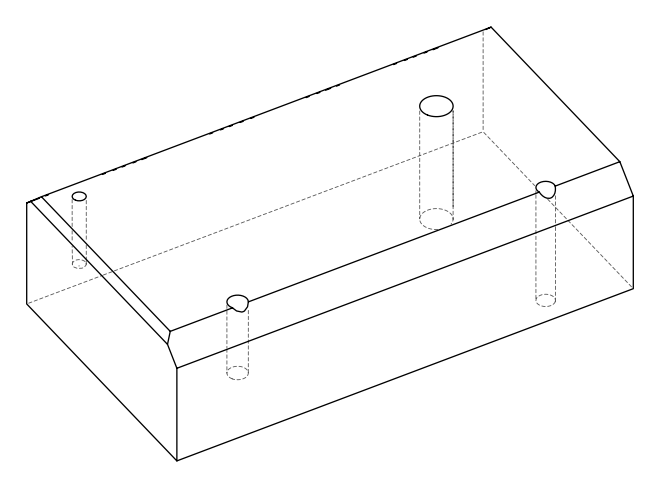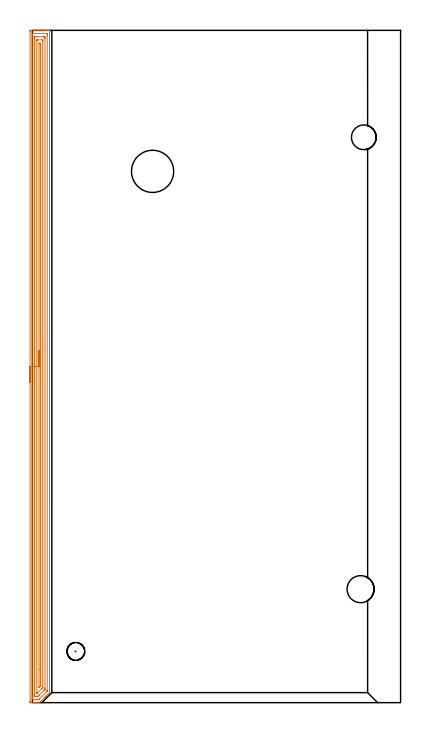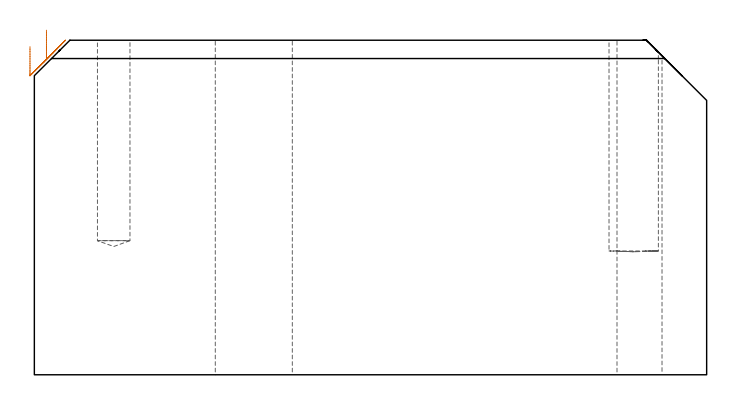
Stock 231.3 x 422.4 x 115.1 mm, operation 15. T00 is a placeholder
(PLAN: 15 operations, 10 tool changes, 52.8 min)
(1 INDEXABLE_INSERT_DRILL_BLIND_HOLE_FROM_SOLID | STEP1POCKET | NXT0302_005 | 0.3 min | 16449 mm3)
(2 SPOT_DRILL | STEP1HOLE | NXT0321_9005460120000 | 0.03 min | 2 mm3)
(3 SPOT_DRILL_1 | STEP1HOLE_1 | NXT0321_9005460120000 | 0.05 min | 183 mm3)
(4 SPOT_DRILL_2 | STEP1POCKET_1 | NXT0321_9005460120000 | 0.03 min | 1 mm3)
(5 DRILL_BLIND_HOLE_INTO_CENTER | STEP1HOLE | UGT0301_185 | 0.05 min | 249 mm3)
(6 GUN_DRILL_THROUGH_HOLE | STEP1HOLE | UGT0307_002 | 0.55 min | 2979 mm3)
(7 SPADE_DRILL_TO_ENLARGE_THROUGH_HOLE | STEP1HOLE | UGT0306_006 | 0.49 min | 18437 mm3)
(8 DRILL_BLIND_HOLE_INTO_CENTER_1 | STEP1HOLE_1 | NXT0301_083 | 0.08 min | 1347 mm3)
(9 GUN_DRILL_THROUGH_HOLE_1 | STEP1HOLE_1 | UGT0307_008 | 0.57 min | 9433 mm3)
(10 DRILL_TO_ENLARGE_THROUGH_HOLE | STEP1HOLE_1 | NXT0301_104 | 0.49 min | 6700 mm3)
(11 DRILL_TO_ENLARGE_THROUGH_HOLE_1 | STEP1HOLE_1 | UGT0301_388 | 0.51 min | 45758 mm3)
(12 DRILL_BLIND_HOLE_INTO_CENTER_2 | STEP1POCKET_1 | NXT0301_083 | 0.29 min | 6833 mm3)
(13 AREA_MILL | FG_CHAMFER_SURFACE | UGT0205_001 | 5.08 min | 4346 mm3)
(14 AREA_MILL_1 | FG_CHAMFER_SURFACE_1 | UGT0205_001 | 27.22 min | 90137 mm3)
(15 AREA_MILL_2 | FG_CHAMFER_SURFACE_2 | UGT0205_001 | 17.04 min | 31273 mm3)
(TOOL NXT0302_005 | Index. Insert Drill 17mm [880-D1700L20-05] | D17 PA176 FL85 Z2)
(TOOL NXT0321_9005460120000 | NC Spot Drill, 142deg, 12mm, Carbide, Uncoated | D12 PA142 FL30 Z2)
(TOOL UGT0301_185 | Twist Drill 6.3 mm | D6.3 PA118 FL61 Z2)
(TOOL UGT0307_002 | Gun Drill 6 mm | D6 PA130 FL24 Z1)
(TOOL UGT0306_006 | Spade Drill 15.5mm | D15.5 PA132 FL10 Z2)
(TOOL NXT0301_083 | Carbide Drill 11.2mm [860.1-1120-056A1-MM 2214] | D11.2 PA140 FL72 Z2)
(TOOL UGT0307_008 | Gun Drill 11 mm | D11 PA130 FL24 Z1)
(TOOL NXT0301_104 | Carbide Drill 14mm [860.1-1400-112A1-MM 2214] | D14 PA140 FL123 Z2)
(TOOL UGT0301_388 | Twist Drill 26.5 mm | D26.5 PA118 FL165 Z2)
(TOOL UGT0205_001 | Chamfer Mill 20 x 3 x 45 deg. | D20 FL50 Z2)
(OP 15 AREA_MILL_2)
G17 G21 G94 G90
T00 M6
G54
G17 G0 G90 X-1.5 Y201.2 S1061 M3
G43 Z125.1 H0
Z112.9
G94 G1 Y201.238 Z112.028 F250.
Y201.352 Z111.163
Y201.541 Z110.312
Y201.803 Z109.48
Y202.137 Z108.674
Y202.54 Z107.9
Y203.009 Z107.164
Y203.54 Z106.472
Y204.129 Z105.829
Y204.772 Z105.24
Y205.464 Z104.708
Y206.2 Z104.24
Y206.974 Z103.837
Y207.78 Z103.503
Y208.612 Z103.241
Y209.464 Z103.052
Y210.328 Z102.938
Y211.2 Z102.9
Y421.28
X-1.499 Y421.771 Z102.901
X-1.496 Y422.17 Z102.903
X-1.492 Y422.39 Z102.905
X-1.104 Y422.394 Z103.294
X-0.486 Y422.4 Z103.911
X7.671 Z112.066
X9.069 Z113.465
X9.426 Z113.821
X10.141 Z114.541
X10.377 Z114.777
X10.541 Y422.397 Z114.934
X10.698 Y422.39 Z115.089
X10.7 Y422.218 Z115.1
Y6.888
X10.701 Y6.305 Z115.083
X10.549 Y6.147 Z114.945
X9.71 Y5.31 Z114.11
X9.054 Y4.653 Z113.452
X8.606 Y4.206 Z113.005
X8.549 Y4.147 Z112.945
X8.493 Y4.093 Z112.892
X8.308 Y3.908 Z112.707
X8.256 Y3.855 Z112.653
X8.206 Y3.806 Z112.605
X8.01 Y3.61 Z112.409
X7.964 Y3.562 Z112.361
X7.919 Y3.519 Z112.318
X7.712 Y3.312 Z112.111
X4.732 Y0.331 Z109.13
X4.6 Y0.198 Z108.996
X4.43 Y0.033 Z108.828
X4.397 Y0.008 Z108.794
X4.381 Y0.004 Z108.778
X4.356 Y0. Z108.754
X3.284 Z107.678
X2.049 Z106.446
X1.529 Z105.923
X0.911 Z105.307
X-0.844 Z103.553
X-1.104 Y0.002 Z103.293
X-1.314 Y0.005 Z103.083
X-1.492 Y0.01 Z102.905
X-1.496 Y0.23 Z102.902
X-1.499 Y0.629 Z102.901
X-1.5 Y1.033 Z102.9
Y211.2
X-0.086 Z104.314
X-0.085 Y419.839 Z104.315
X-0.084 Y419.983 Z104.316
X-0.079 Y420.356 Z104.321
X-0.072 Y420.39 Z104.328
X-0.004 Y420.394 Z104.396
X0.105 Y420.398 Z104.505
X0.242 Y420.4 Z104.642
X9.017 Y420.399 Z113.417
X9.213 Y420.397 Z113.613
X9.247 Y420.394 Z113.647
X9.279 Y420.39 Z113.679
X9.28 Y420.344 Z113.68
X9.284 Y420.127 Z113.684
X9.285 Y419.983 Z113.685
X9.286 Y419.232 Z113.686
Y7.782
X9.284 Y7.407 Z113.684
X9.282 Y7.361 Z113.682
X9.279 Y7.342 Z113.679
X9.269 Y7.327 Z113.669
X9.219 Y7.272 Z113.619
X9.135 Y7.185 Z113.535
X4.263 Y2.313 Z108.663
X4.161 Y2.212 Z108.561
X4.023 Y2.081 Z108.423
X3.973 Y2.035 Z108.373
X3.926 Y2.01 Z108.326
X3.69 Y2.003 Z108.09
X3.284 Y2.001 Z107.684
X2.816 Y2. Z107.216
X0.651 Z105.051
X0.183 Y2.001 Z104.583
X-0.013 Y2.003 Z104.387
X-0.047 Y2.006 Z104.353
X-0.079 Y2.01 Z104.321
X-0.08 Y2.056 Z104.32
X-0.085 Y2.273 Z104.315
Y2.418
X-0.086 Y3.169 Z104.314
Y211.2
X1.328 Z105.728
X1.329 Y417.503 Z105.729
X1.334 Y418.194 Z105.734
X1.336 Y418.391 Z105.736
X1.529 Y418.394 Z105.929
X2.205 Y418.399 Z106.605
X6.794 Y418.4 Z111.194
X7.471 Y418.398 Z111.871
X7.671 Y418.394 Z112.071
X7.865 Y418.388 Z112.265
X7.868 Y418.194 Z112.268
X7.87 Y417.992 Z112.27
X7.871 Y417.3 Z112.271
X7.872 Y417.096 Z112.272
X7.871 Y9.367 Z112.271
X7.87 Y8.677 Z112.27
X7.868 Y8.476 Z112.268
X7.865 Y8.406 Z112.265
X7.857 Y8.368 Z112.257
X7.834 Y8.343 Z112.234
X7.671 Y8.173 Z112.071
X7.479 Y7.978 Z111.879
X7.283 Y7.782 Z111.683
X4.379 Y4.878 Z108.779
X4.161 Y4.661 Z108.561
X3.935 Y4.436 Z108.335
X3.699 Y4.206 Z108.099
X3.479 Y4.006 Z107.879
X2.406 Y4. Z106.806
X1.729 Y4.002 Z106.129
X1.529 Y4.006 Z105.929
X1.335 Y4.012 Z105.735
X1.332 Y4.206 Z105.732
X1.33 Y4.408 Z105.73
X1.329 Y5.1 Z105.729
X1.328 Y5.304 Z105.728
Y211.2
X2.743 Z107.143
Y415.512
X2.744 Y416.062 Z107.144
X2.746 Y416.247 Z107.146
X2.749 Y416.384 Z107.149
X2.848 Y416.39 Z107.248
X3.284 Y416.4 Z107.684
X5.916 Z110.316
X6.351 Y416.392 Z110.751
X6.451 Y416.389 Z110.851
X6.454 Y416.321 Z110.854
X6.456 Y416.251 Z110.856
X6.457 Y415.855 Z110.857
Y415.512
Y9.914
X6.454 Y9.571 Z110.854
X6.45 Y9.434 Z110.85
X6.445 Y9.406 Z110.845
X6.425 Y9.38 Z110.825
X6.383 Y9.334 Z110.783
X6.266 Y9.215 Z110.666
X5.916 Y8.865 Z110.316
X3.284 Y6.234 Z107.684
X3.163 Y6.117 Z107.563
X3.057 Y6.018 Z107.457
X2.847 Y6.01 Z107.247
X2.749 Y6.015 Z107.149
X2.746 Y6.114 Z107.146
X2.744 Y6.2 Z107.144
X2.743 Y6.545 Z107.143
Y6.888
Y211.2
X4.157 Z108.557
Y413.724
X4.161 Y414.39 Z108.561
X4.38 Y414.395 Z108.78
X5.039 Y414.39 Z109.439
X5.043 Y413.724 Z109.443
X5.042 Y10.465 Z109.442
Y10.461
X5.039 Y10.449 Z109.439
X4.607 Y10.01 Z109.007
X4.172 Y9.571 Z108.572
X4.165 Y9.567 Z108.565
X4.161 Y9.568 Z108.561
X4.159 Y9.571 Z108.559
X4.158 Y9.574 Z108.558
X4.157 Y20.727 Z108.557
Y211.2
Y212.072 Z108.595
Y212.937 Z108.709
Y213.788 Z108.898
Y214.62 Z109.16
Y215.426 Z109.494
Y216.2 Z109.897
Y216.936 Z110.365
Y217.628 Z110.896
Y218.271 Z111.486
Y218.86 Z112.129
Y219.392 Z112.821
Y219.86 Z113.557
Y220.263 Z114.331
Y220.597 Z115.137
Y220.859 Z115.969
Y221.048 Z116.82
Y221.162 Z117.685
Y221.2 Z118.557
G0 Z125.1
M5
M2
